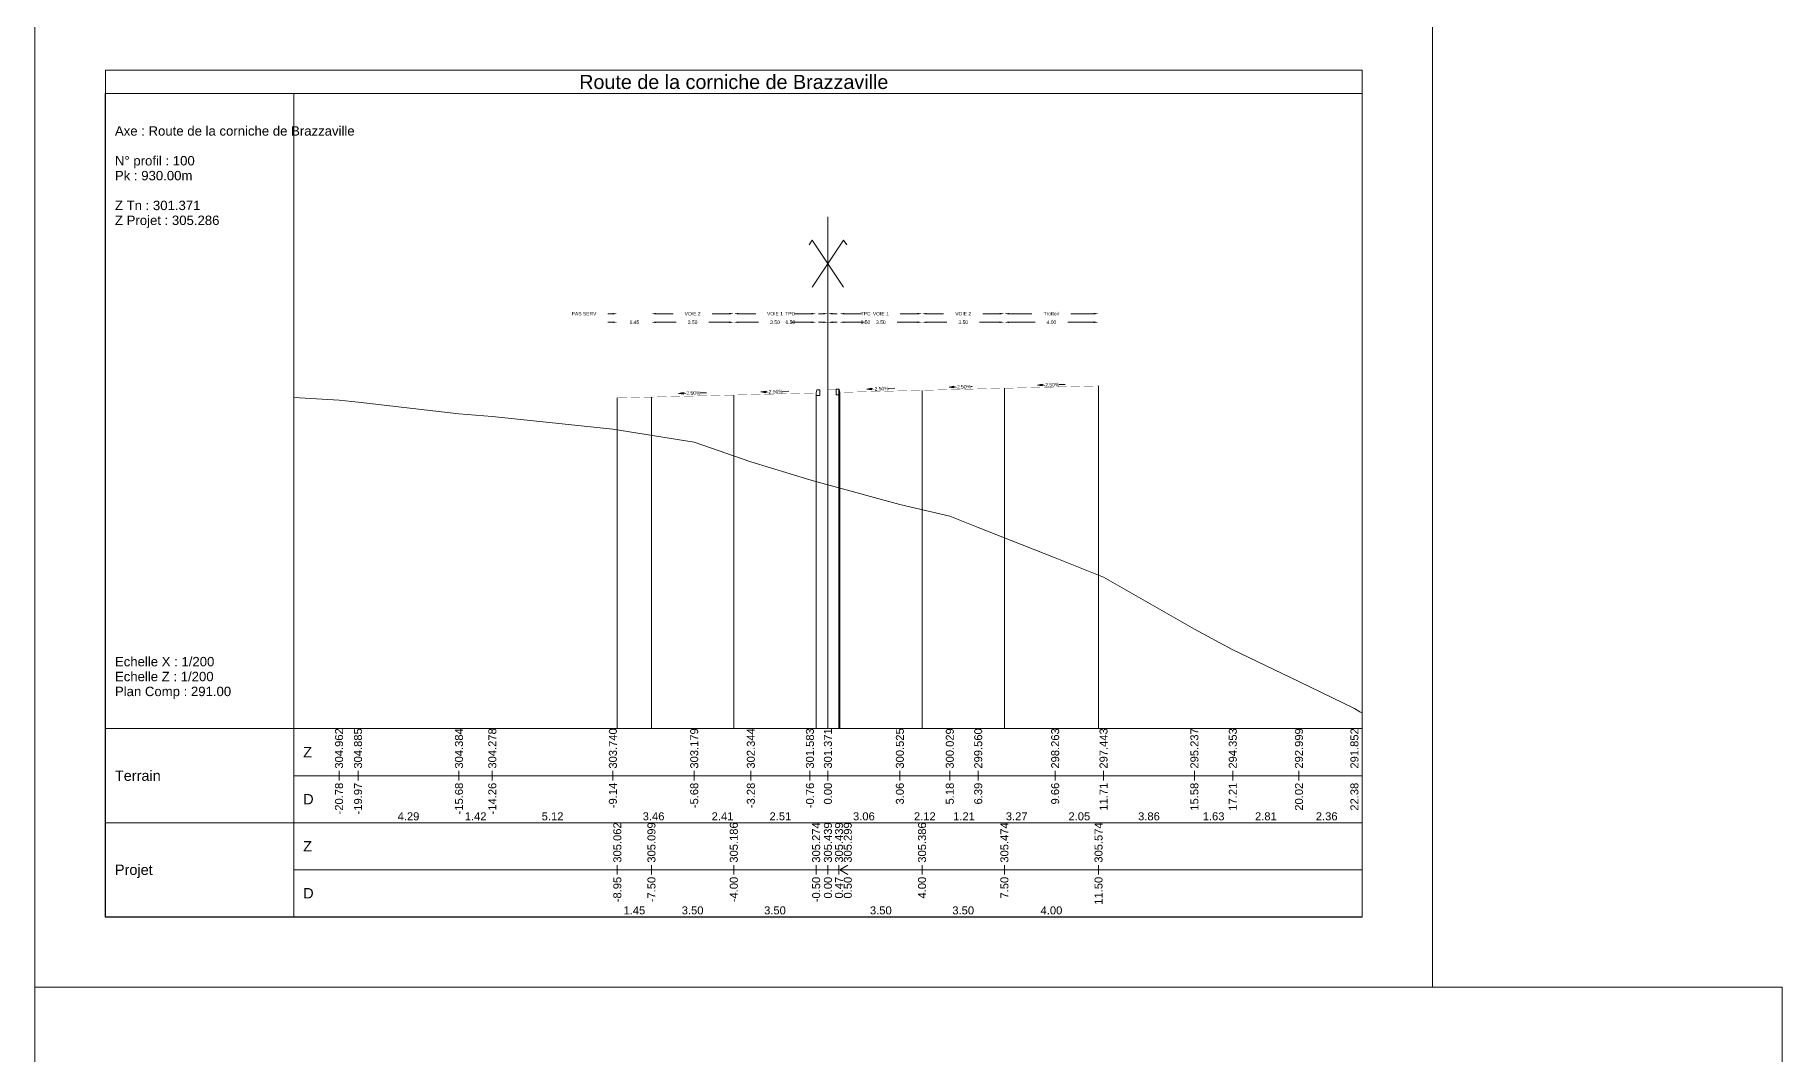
# Model space of a CAD drawing. Extents: x 0 to 74, y -372 to 1003.
# Drawn here: x 0 to 74.2, y -154.7 to -111.3 of the extents above; entities that cross this region are included whole.
import ezdxf
from ezdxf.enums import TextEntityAlignment as Align

# ---------------------------------------------------------------- set-up
doc = ezdxf.new("R2010")
doc.units = 0
doc.header["$LTSCALE"] = 2
doc.header["$PDSIZE"] = -0.004
doc.layers.get('0').update_dxf_attribs({"lineweight": 0})
for name, color, linetype, lineweight in [('Route - Profils type - PT VIA DRO', 5, 'Continuous', 0), ('Route - Profils type - PT VIA GAU', 5, 'Continuous', 0), ('Route - Route de la corniche de Brazzaville - PT - Cadre_P100', 7, 'Continuous', 0), ('Route - Route de la corniche de Brazzaville - PT - Terrain_P100', 5, 'Continuous', 0)]:
    doc.layers.add(name, color=color, linetype=linetype, lineweight=lineweight)
doc.styles.add('CadreTitre', font='arial.ttf', dxfattribs={"height": 0.003})
doc.styles.add('Cotation', font='arial.ttf')
doc.styles.add('CoteHor', font='arial.ttf', dxfattribs={"height": 0.0022})
doc.styles.add('CoteHorA', font='arial.ttf', dxfattribs={"height": 0.0022})
doc.styles.add('CoteTitre', font='arial.ttf', dxfattribs={"height": 0.0017})
doc.styles.add('CoteTitreA', font='arial.ttf', dxfattribs={"height": 0.0017})
doc.styles.add('CoteVert', font='arial.ttf', dxfattribs={"height": 0.0017})
doc.styles.add('CoteVertA', font='arial.ttf', dxfattribs={"height": 0.0017})
doc.styles.add('ProfilCartouche', font='arial.ttf', dxfattribs={"height": 0.002})
doc.dimstyles.new('BRAZZAVILLE', dxfattribs={"dimtxt": 0.15, "dimasz": 0.2, "dimexe": 0.5, "dimexo": 0.5, "dimgap": 0.5, "dimtad": 0, "dimzin": 0, "dimdsep": 46, "dimtxsty": 'Cotation', "dimsah": 1, "dimcen": 0.1, "dimse1": 1, "dimse2": 1, "dimclrd": 1, "dimclre": 256, "dimclrt": 1, "dimaunit": 2, "dimazin": 0, "dimtfac": 1, "dimtdec": 4, "dimtofl": 0, "dimtmove": 0, "dimatfit": 1, "dimfxl": 1, "dimtolj": 1, "dimtzin": 0, "dimlwd": 0, "dimlwe": 0, "dimarcsym": 0})

# ---------------------------------------------------------------- blocks, each defined once
blk = doc.blocks.new('*D567')
at = {"layer": 'Defpoints', "color": 0, "transparency": 16777216}
for p in [(34.2, -123.544), (34.2, -123.548), (33.7, -126.544)]:
    blk.add_point(p, dxfattribs=at)
at = {"layer": 'Route - Profils type - PT VIA DRO', "color": 1, "lineweight": 0, "transparency": 16777216}
for p, q in [((33.5, -123.548), (33.3, -123.548)), ((34.4, -123.548), (34.6, -123.548))]:
    blk.add_line(p, q, dxfattribs=at)
at = {"layer": 'Route - Profils type - PT VIA DRO', "color": 1, "transparency": 16777216}
for points in [[(33.5, -123.515), (33.5, -123.581), (33.7, -123.548)], [(34.4, -123.515), (34.4, -123.581), (34.2, -123.548)]]:
    blk.add_solid(points, dxfattribs=at)
at = {"layer": 'Route - Profils type - PT VIA DRO', "color": 1, "transparency": 16777216, "insert": (35.295, -123.548), "char_height": 0.15, "attachment_point": 5, "style": 'Cotation'}
blk.add_mtext('\\A1;0.50', dxfattribs=at)
blk = doc.blocks.new('*D568')
at = {"layer": 'Defpoints', "color": 0, "transparency": 16777216}
for p in [(34.2, -123.544), (37.7, -123.544), (37.7, -123.548)]:
    blk.add_point(p, dxfattribs=at)
at = {"layer": 'Route - Profils type - PT VIA DRO', "color": 1, "lineweight": 0, "transparency": 16777216}
for p, q in [((34.4, -123.548), (35.255, -123.548)), ((37.5, -123.548), (36.645, -123.548))]:
    blk.add_line(p, q, dxfattribs=at)
at = {"layer": 'Route - Profils type - PT VIA DRO', "color": 1, "transparency": 16777216}
for points in [[(34.4, -123.515), (34.4, -123.581), (34.2, -123.548)], [(37.5, -123.515), (37.5, -123.581), (37.7, -123.548)]]:
    blk.add_solid(points, dxfattribs=at)
at = {"layer": 'Route - Profils type - PT VIA DRO', "color": 1, "transparency": 16777216, "insert": (35.95, -123.548), "char_height": 0.15, "attachment_point": 5, "style": 'Cotation'}
blk.add_mtext('\\A1;3.50', dxfattribs=at)
blk = doc.blocks.new('*D569')
at = {"layer": 'Defpoints', "color": 0, "transparency": 16777216}
for p in [(37.7, -123.544), (41.2, -123.544), (41.2, -123.548)]:
    blk.add_point(p, dxfattribs=at)
at = {"layer": 'Route - Profils type - PT VIA DRO', "color": 1, "lineweight": 0, "transparency": 16777216}
for p, q in [((37.9, -123.548), (38.755, -123.548)), ((41, -123.548), (40.145, -123.548))]:
    blk.add_line(p, q, dxfattribs=at)
at = {"layer": 'Route - Profils type - PT VIA DRO', "color": 1, "transparency": 16777216}
for points in [[(37.9, -123.515), (37.9, -123.581), (37.7, -123.548)], [(41, -123.515), (41, -123.581), (41.2, -123.548)]]:
    blk.add_solid(points, dxfattribs=at)
at = {"layer": 'Route - Profils type - PT VIA DRO', "color": 1, "transparency": 16777216, "insert": (39.45, -123.548), "char_height": 0.15, "attachment_point": 5, "style": 'Cotation'}
blk.add_mtext('\\A1;3.50', dxfattribs=at)
blk = doc.blocks.new('*D570')
at = {"layer": 'Defpoints', "color": 0, "transparency": 16777216}
for p in [(34.2, -123.185), (34.2, -123.744), (33.7, -126.544)]:
    blk.add_point(p, dxfattribs=at)
at = {"layer": 'Route - Profils type - PT VIA DRO', "color": 1, "lineweight": 0, "transparency": 16777216}
for p, q in [((33.5, -123.185), (33.3, -123.185)), ((34.4, -123.185), (34.6, -123.185))]:
    blk.add_line(p, q, dxfattribs=at)
at = {"layer": 'Route - Profils type - PT VIA DRO', "color": 1, "transparency": 16777216}
for points in [[(33.5, -123.151), (33.5, -123.218), (33.7, -123.185)], [(34.4, -123.151), (34.4, -123.218), (34.2, -123.185)]]:
    blk.add_solid(points, dxfattribs=at)
at = {"layer": 'Route - Profils type - PT VIA DRO', "color": 1, "transparency": 16777216, "insert": (35.303, -123.185), "char_height": 0.15, "attachment_point": 5, "style": 'Cotation'}
blk.add_mtext('\\A1;TPC', dxfattribs=at)
blk = doc.blocks.new('*D571')
at = {"layer": 'Defpoints', "color": 0, "transparency": 16777216}
for p in [(37.7, -123.185), (34.2, -123.744), (37.7, -123.544)]:
    blk.add_point(p, dxfattribs=at)
at = {"layer": 'Route - Profils type - PT VIA DRO', "color": 1, "lineweight": 0, "transparency": 16777216}
for p, q in [((34.4, -123.185), (35.132, -123.185)), ((37.5, -123.185), (36.768, -123.185))]:
    blk.add_line(p, q, dxfattribs=at)
at = {"layer": 'Route - Profils type - PT VIA DRO', "color": 1, "transparency": 16777216}
for points in [[(34.4, -123.151), (34.4, -123.218), (34.2, -123.185)], [(37.5, -123.151), (37.5, -123.218), (37.7, -123.185)]]:
    blk.add_solid(points, dxfattribs=at)
at = {"layer": 'Route - Profils type - PT VIA DRO', "color": 1, "transparency": 16777216, "insert": (35.95, -123.185), "char_height": 0.15, "attachment_point": 5, "style": 'Cotation'}
blk.add_mtext('\\A1;VOIE 1', dxfattribs=at)
blk = doc.blocks.new('*D572')
at = {"layer": 'Defpoints', "color": 0, "transparency": 16777216}
for p in [(41.2, -123.185), (37.7, -123.544), (41.2, -123.544)]:
    blk.add_point(p, dxfattribs=at)
at = {"layer": 'Route - Profils type - PT VIA DRO', "color": 1, "lineweight": 0, "transparency": 16777216}
for p, q in [((37.9, -123.185), (38.618, -123.185)), ((41, -123.185), (40.282, -123.185))]:
    blk.add_line(p, q, dxfattribs=at)
at = {"layer": 'Route - Profils type - PT VIA DRO', "color": 1, "transparency": 16777216}
for points in [[(37.9, -123.151), (37.9, -123.218), (37.7, -123.185)], [(41, -123.151), (41, -123.218), (41.2, -123.185)]]:
    blk.add_solid(points, dxfattribs=at)
at = {"layer": 'Route - Profils type - PT VIA DRO', "color": 1, "transparency": 16777216, "insert": (39.45, -123.185), "char_height": 0.15, "attachment_point": 5, "style": 'Cotation'}
blk.add_mtext('\\A1;VOIE 2', dxfattribs=at)
blk = doc.blocks.new('*D573')
at = {"layer": 'Defpoints', "color": 0, "transparency": 16777216}
for p in [(41.2, -123.544), (45.2, -123.544), (45.2, -123.548)]:
    blk.add_point(p, dxfattribs=at)
at = {"layer": 'Route - Profils type - PT VIA DRO', "color": 1, "lineweight": 0, "transparency": 16777216}
for p, q in [((41.4, -123.548), (42.502, -123.548)), ((45, -123.548), (43.898, -123.548))]:
    blk.add_line(p, q, dxfattribs=at)
at = {"layer": 'Route - Profils type - PT VIA DRO', "color": 1, "transparency": 16777216}
for points in [[(41.4, -123.515), (41.4, -123.581), (41.2, -123.548)], [(45, -123.515), (45, -123.581), (45.2, -123.548)]]:
    blk.add_solid(points, dxfattribs=at)
at = {"layer": 'Route - Profils type - PT VIA DRO', "color": 1, "transparency": 16777216, "insert": (43.2, -123.548), "char_height": 0.15, "attachment_point": 5, "style": 'Cotation'}
blk.add_mtext('\\A1;4.00', dxfattribs=at)
blk = doc.blocks.new('*D574')
at = {"layer": 'Defpoints', "color": 0, "transparency": 16777216}
for p in [(45.2, -123.185), (41.2, -123.544), (45.2, -123.544)]:
    blk.add_point(p, dxfattribs=at)
at = {"layer": 'Route - Profils type - PT VIA DRO', "color": 1, "lineweight": 0, "transparency": 16777216}
for p, q in [((41.4, -123.185), (42.369, -123.185)), ((45, -123.185), (44.031, -123.185))]:
    blk.add_line(p, q, dxfattribs=at)
at = {"layer": 'Route - Profils type - PT VIA DRO', "color": 1, "transparency": 16777216}
for points in [[(41.4, -123.151), (41.4, -123.218), (41.2, -123.185)], [(45, -123.151), (45, -123.218), (45.2, -123.185)]]:
    blk.add_solid(points, dxfattribs=at)
at = {"layer": 'Route - Profils type - PT VIA DRO', "color": 1, "transparency": 16777216, "insert": (43.2, -123.185), "char_height": 0.15, "attachment_point": 5, "style": 'Cotation'}
blk.add_mtext('\\A1;Trottoir', dxfattribs=at)
blk = doc.blocks.new('MENSURA_COTEPENTE_165')
at = {"layer": 'Route - Profils type - PT VIA DRO', "linetype": 'Continuous', "lineweight": 0}
blk.add_hatch(color=1, dxfattribs=at).paths.add_polyline_path([(0.17778, -5.12259), (0.17678, -5.12279), (0.17778, -5.12294)])
at = {"layer": 'Route - Profils type - PT VIA DRO', "color": 1, "linetype": 'Continuous', "lineweight": 0}
for p, q in [((0.17778, -5.12276), (0.17808, -5.12275)), ((0.18139, -5.12267), (0.18269, -5.12264))]:
    blk.add_line(p, q, dxfattribs=at)
at = {"layer": 'Route - Profils type - PT VIA DRO', "color": 1, "linetype": 'Continuous', "lineweight": 0, "flags": 128}
blk.add_lwpolyline([(0.17778, -5.12259), (0.17678, -5.12279), (0.17778, -5.12294), (0.17778, -5.12259)], close=True, dxfattribs=at)
at = {"layer": 'Route - Profils type - PT VIA DRO', "color": 1, "style": 'Cotation'}
blk.add_text('-2.50%', height=0.00075, rotation=1.4321, dxfattribs=at).set_placement((0.17974, -5.12271), align=Align.MIDDLE_CENTER)
blk = doc.blocks.new('MENSURA_COTEPENTE_166')
at = {"layer": 'Route - Profils type - PT VIA DRO', "linetype": 'Continuous', "lineweight": 0}
blk.add_hatch(color=1, dxfattribs=at).paths.add_polyline_path([(0.19528, -5.12218), (0.19428, -5.12238), (0.19529, -5.12253)])
at = {"layer": 'Route - Profils type - PT VIA DRO', "color": 1, "linetype": 'Continuous', "lineweight": 0}
for p, q in [((0.19528, -5.12236), (0.19558, -5.12235)), ((0.19889, -5.12227), (0.19914, -5.12226))]:
    blk.add_line(p, q, dxfattribs=at)
at = {"layer": 'Route - Profils type - PT VIA DRO', "color": 1, "linetype": 'Continuous', "lineweight": 0, "flags": 128}
blk.add_lwpolyline([(0.19528, -5.12218), (0.19428, -5.12238), (0.19529, -5.12253), (0.19528, -5.12218)], close=True, dxfattribs=at)
at = {"layer": 'Route - Profils type - PT VIA DRO', "color": 1, "style": 'Cotation'}
blk.add_text('-2.50%', height=0.00075, rotation=1.4321, dxfattribs=at).set_placement((0.19724, -5.12231), align=Align.MIDDLE_CENTER)
blk = doc.blocks.new('MENSURA_COTEPENTE_167')
at = {"layer": 'Route - Profils type - PT VIA DRO', "linetype": 'Continuous', "lineweight": 0}
blk.add_hatch(color=1, dxfattribs=at).paths.add_polyline_path([(0.21403, -5.12176), (0.21303, -5.12196), (0.21404, -5.12211)])
at = {"layer": 'Route - Profils type - PT VIA DRO', "color": 1, "linetype": 'Continuous', "lineweight": 0}
for p, q in [((0.21403, -5.12193), (0.21433, -5.12193)), ((0.21764, -5.12184), (0.21894, -5.12181))]:
    blk.add_line(p, q, dxfattribs=at)
at = {"layer": 'Route - Profils type - PT VIA DRO', "color": 1, "linetype": 'Continuous', "lineweight": 0, "flags": 128}
blk.add_lwpolyline([(0.21403, -5.12176), (0.21303, -5.12196), (0.21404, -5.12211), (0.21403, -5.12176)], close=True, dxfattribs=at)
at = {"layer": 'Route - Profils type - PT VIA DRO', "color": 1, "style": 'Cotation'}
blk.add_text('-2.50%', height=0.00075, rotation=1.4321, dxfattribs=at).set_placement((0.21599, -5.12188), align=Align.MIDDLE_CENTER)
blk = doc.blocks.new('T2__mirroredMSX', base_point=(-6.713, 11.473))
at = {"linetype": 'Continuous', "flags": 128}
blk.add_lwpolyline([(-6.837, 11.703), (-6.863, 11.583), (-6.863, 11.473), (-6.713, 11.473), (-6.713, 11.723), (-6.818, 11.719, 0.339869)], format="xyb", close=True, dxfattribs=at)
blk = doc.blocks.new('*D578')
at = {"layer": 'Defpoints', "color": 0, "transparency": 16777216}
for p in [(33.2, -123.544), (33.2, -123.548), (33.7, -126.544)]:
    blk.add_point(p, dxfattribs=at)
at = {"layer": 'Route - Profils type - PT VIA GAU', "color": 1, "lineweight": 0, "transparency": 16777216}
for p, q in [((33, -123.548), (32.8, -123.548)), ((33.9, -123.548), (34.1, -123.548))]:
    blk.add_line(p, q, dxfattribs=at)
at = {"layer": 'Route - Profils type - PT VIA GAU', "color": 1, "transparency": 16777216}
for points in [[(33, -123.515), (33, -123.581), (33.2, -123.548)], [(33.9, -123.515), (33.9, -123.581), (33.7, -123.548)]]:
    blk.add_solid(points, dxfattribs=at)
at = {"layer": 'Route - Profils type - PT VIA GAU', "color": 1, "transparency": 16777216, "insert": (32.105, -123.548), "char_height": 0.15, "attachment_point": 5, "style": 'Cotation'}
blk.add_mtext('\\A1;0.50', dxfattribs=at)
blk = doc.blocks.new('*D579')
at = {"layer": 'Defpoints', "color": 0, "transparency": 16777216}
for p in [(29.7, -123.544), (29.7, -123.548), (33.2, -123.544)]:
    blk.add_point(p, dxfattribs=at)
at = {"layer": 'Route - Profils type - PT VIA GAU', "color": 1, "lineweight": 0, "transparency": 16777216}
for p, q in [((29.9, -123.548), (30.755, -123.548)), ((33, -123.548), (32.145, -123.548))]:
    blk.add_line(p, q, dxfattribs=at)
at = {"layer": 'Route - Profils type - PT VIA GAU', "color": 1, "transparency": 16777216}
for points in [[(29.9, -123.515), (29.9, -123.581), (29.7, -123.548)], [(33, -123.515), (33, -123.581), (33.2, -123.548)]]:
    blk.add_solid(points, dxfattribs=at)
at = {"layer": 'Route - Profils type - PT VIA GAU', "color": 1, "transparency": 16777216, "insert": (31.45, -123.548), "char_height": 0.15, "attachment_point": 5, "style": 'Cotation'}
blk.add_mtext('\\A1;3.50', dxfattribs=at)
blk = doc.blocks.new('*D580')
at = {"layer": 'Defpoints', "color": 0, "transparency": 16777216}
for p in [(26.2, -123.544), (26.2, -123.548), (29.7, -123.544)]:
    blk.add_point(p, dxfattribs=at)
at = {"layer": 'Route - Profils type - PT VIA GAU', "color": 1, "lineweight": 0, "transparency": 16777216}
for p, q in [((26.4, -123.548), (27.255, -123.548)), ((29.5, -123.548), (28.645, -123.548))]:
    blk.add_line(p, q, dxfattribs=at)
at = {"layer": 'Route - Profils type - PT VIA GAU', "color": 1, "transparency": 16777216}
for points in [[(26.4, -123.515), (26.4, -123.581), (26.2, -123.548)], [(29.5, -123.515), (29.5, -123.581), (29.7, -123.548)]]:
    blk.add_solid(points, dxfattribs=at)
at = {"layer": 'Route - Profils type - PT VIA GAU', "color": 1, "transparency": 16777216, "insert": (27.95, -123.548), "char_height": 0.15, "attachment_point": 5, "style": 'Cotation'}
blk.add_mtext('\\A1;3.50', dxfattribs=at)
blk = doc.blocks.new('*D581')
at = {"layer": 'Defpoints', "color": 0, "transparency": 16777216}
for p in [(33.2, -123.185), (33.2, -123.744), (33.7, -126.544)]:
    blk.add_point(p, dxfattribs=at)
at = {"layer": 'Route - Profils type - PT VIA GAU', "color": 1, "lineweight": 0, "transparency": 16777216}
for p, q in [((33, -123.185), (32.8, -123.185)), ((33.9, -123.185), (34.1, -123.185))]:
    blk.add_line(p, q, dxfattribs=at)
at = {"layer": 'Route - Profils type - PT VIA GAU', "color": 1, "transparency": 16777216}
for points in [[(33, -123.151), (33, -123.218), (33.2, -123.185)], [(33.9, -123.151), (33.9, -123.218), (33.7, -123.185)]]:
    blk.add_solid(points, dxfattribs=at)
at = {"layer": 'Route - Profils type - PT VIA GAU', "color": 1, "transparency": 16777216, "insert": (32.097, -123.185), "char_height": 0.15, "attachment_point": 5, "style": 'Cotation'}
blk.add_mtext('\\A1;TPC', dxfattribs=at)
blk = doc.blocks.new('*D582')
at = {"layer": 'Defpoints', "color": 0, "transparency": 16777216}
for p in [(29.7, -123.185), (29.7, -123.544), (33.2, -123.744)]:
    blk.add_point(p, dxfattribs=at)
at = {"layer": 'Route - Profils type - PT VIA GAU', "color": 1, "lineweight": 0, "transparency": 16777216}
for p, q in [((29.9, -123.185), (30.632, -123.185)), ((33, -123.185), (32.268, -123.185))]:
    blk.add_line(p, q, dxfattribs=at)
at = {"layer": 'Route - Profils type - PT VIA GAU', "color": 1, "transparency": 16777216}
for points in [[(29.9, -123.151), (29.9, -123.218), (29.7, -123.185)], [(33, -123.151), (33, -123.218), (33.2, -123.185)]]:
    blk.add_solid(points, dxfattribs=at)
at = {"layer": 'Route - Profils type - PT VIA GAU', "color": 1, "transparency": 16777216, "insert": (31.45, -123.185), "char_height": 0.15, "attachment_point": 5, "style": 'Cotation'}
blk.add_mtext('\\A1;VOIE 1', dxfattribs=at)
blk = doc.blocks.new('*D583')
at = {"layer": 'Defpoints', "color": 0, "transparency": 16777216}
for p in [(26.2, -123.185), (26.2, -123.544), (29.7, -123.544)]:
    blk.add_point(p, dxfattribs=at)
at = {"layer": 'Route - Profils type - PT VIA GAU', "color": 1, "lineweight": 0, "transparency": 16777216}
for p, q in [((26.4, -123.185), (27.118, -123.185)), ((29.5, -123.185), (28.782, -123.185))]:
    blk.add_line(p, q, dxfattribs=at)
at = {"layer": 'Route - Profils type - PT VIA GAU', "color": 1, "transparency": 16777216}
for points in [[(26.4, -123.151), (26.4, -123.218), (26.2, -123.185)], [(29.5, -123.151), (29.5, -123.218), (29.7, -123.185)]]:
    blk.add_solid(points, dxfattribs=at)
at = {"layer": 'Route - Profils type - PT VIA GAU', "color": 1, "transparency": 16777216, "insert": (27.95, -123.185), "char_height": 0.15, "attachment_point": 5, "style": 'Cotation'}
blk.add_mtext('\\A1;VOIE 2', dxfattribs=at)
blk = doc.blocks.new('*D584')
at = {"layer": 'Defpoints', "color": 0, "transparency": 16777216}
for p in [(24.75, -123.185), (24.75, -123.544), (26.2, -123.544)]:
    blk.add_point(p, dxfattribs=at)
at = {"layer": 'Route - Profils type - PT VIA GAU', "color": 1, "lineweight": 0, "transparency": 16777216}
for p, q in [((24.55, -123.185), (24.35, -123.185)), ((26.4, -123.185), (26.6, -123.185))]:
    blk.add_line(p, q, dxfattribs=at)
at = {"layer": 'Route - Profils type - PT VIA GAU', "color": 1, "transparency": 16777216}
for points in [[(24.55, -123.151), (24.55, -123.218), (24.75, -123.185)], [(26.4, -123.151), (26.4, -123.218), (26.2, -123.185)]]:
    blk.add_solid(points, dxfattribs=at)
at = {"layer": 'Route - Profils type - PT VIA GAU', "color": 1, "transparency": 16777216, "insert": (23.335, -123.185), "char_height": 0.15, "attachment_point": 5, "style": 'Cotation'}
blk.add_mtext('\\A1;PAS SERV', dxfattribs=at)
blk = doc.blocks.new('*D585')
at = {"layer": 'Defpoints', "color": 0, "transparency": 16777216}
for p in [(24.75, -123.544), (24.75, -123.548), (26.2, -123.544)]:
    blk.add_point(p, dxfattribs=at)
at = {"layer": 'Route - Profils type - PT VIA GAU', "color": 1, "lineweight": 0, "transparency": 16777216}
for p, q in [((24.55, -123.548), (24.35, -123.548)), ((26.4, -123.548), (26.6, -123.548))]:
    blk.add_line(p, q, dxfattribs=at)
at = {"layer": 'Route - Profils type - PT VIA GAU', "color": 1, "transparency": 16777216}
for points in [[(24.55, -123.515), (24.55, -123.581), (24.75, -123.548)], [(26.4, -123.515), (26.4, -123.581), (26.2, -123.548)]]:
    blk.add_solid(points, dxfattribs=at)
at = {"layer": 'Route - Profils type - PT VIA GAU', "color": 1, "transparency": 16777216, "insert": (25.475, -123.548), "char_height": 0.15, "attachment_point": 5, "style": 'Cotation'}
blk.add_mtext('\\A1;1.45', dxfattribs=at)
blk = doc.blocks.new('MENSURA_COTEPENTE_168')
at = {"layer": 'Route - Profils type - PT VIA GAU', "linetype": 'Continuous', "lineweight": 0}
blk.add_hatch(color=1, dxfattribs=at).paths.add_polyline_path([(0.15529, -5.12357), (0.15428, -5.12341), (0.15528, -5.12321)])
at = {"layer": 'Route - Profils type - PT VIA GAU', "color": 1, "linetype": 'Continuous', "lineweight": 0}
for p, q in [((0.15528, -5.12339), (0.15558, -5.12338)), ((0.15889, -5.1233), (0.16019, -5.12327))]:
    blk.add_line(p, q, dxfattribs=at)
at = {"layer": 'Route - Profils type - PT VIA GAU', "color": 1, "linetype": 'Continuous', "lineweight": 0, "flags": 128}
blk.add_lwpolyline([(0.15529, -5.12357), (0.15428, -5.12341), (0.15528, -5.12321), (0.15529, -5.12357)], close=True, dxfattribs=at)
at = {"layer": 'Route - Profils type - PT VIA GAU', "color": 1, "style": 'Cotation'}
blk.add_text('-2.50%', height=0.00075, rotation=-358.5679, dxfattribs=at).set_placement((0.15724, -5.12334), align=Align.MIDDLE_CENTER)
blk = doc.blocks.new('MENSURA_COTEPENTE_169')
at = {"layer": 'Route - Profils type - PT VIA GAU', "linetype": 'Continuous', "lineweight": 0}
blk.add_hatch(color=1, dxfattribs=at).paths.add_polyline_path([(0.13778, -5.12388), (0.13678, -5.12372), (0.13777, -5.12352)])
at = {"layer": 'Route - Profils type - PT VIA GAU', "color": 1, "linetype": 'Continuous', "lineweight": 0}
for p, q in [((0.13778, -5.1237), (0.13808, -5.12369)), ((0.14139, -5.12361), (0.14269, -5.12358))]:
    blk.add_line(p, q, dxfattribs=at)
at = {"layer": 'Route - Profils type - PT VIA GAU', "color": 1, "linetype": 'Continuous', "lineweight": 0, "flags": 128}
blk.add_lwpolyline([(0.13778, -5.12388), (0.13678, -5.12372), (0.13777, -5.12352), (0.13778, -5.12388)], close=True, dxfattribs=at)
at = {"layer": 'Route - Profils type - PT VIA GAU', "color": 1, "style": 'Cotation'}
blk.add_text('-2.50%', height=0.00075, rotation=-358.5679, dxfattribs=at).set_placement((0.13973, -5.12365), align=Align.MIDDLE_CENTER)
blk = doc.blocks.new('T2', base_point=(-6.713, 11.473))
at = {"linetype": 'Continuous', "flags": 128}
blk.add_lwpolyline([(-6.837, 11.703), (-6.863, 11.583), (-6.863, 11.473), (-6.713, 11.473), (-6.713, 11.723), (-6.818, 11.719, 0.339869)], format="xyb", close=True, dxfattribs=at)

msp = doc.modelspace()

# ---------------------------------------------------------------- linework, layer by layer
at = {"flags": 128}
for points in [[(0, -151.83), (0, -109.83), (59.4, -109.83), (59.4, -151.83)], [(3, -148.83), (3, -112.83), (56.4, -112.83), (56.4, -148.83)], [(0, -204.33), (0, -151.83), (74.25, -151.83), (74.25, -204.33)]]:
    msp.add_lwpolyline(points, close=True, dxfattribs=at)
at = {"layer": 'Route - Profils type - PT VIA DRO', "color": 1, "linetype": 'Continuous', "flags": 128}
msp.add_lwpolyline([(33.7, -126.391, 0.01, 0.01, 0), (34.05, -126.391, 0.01, 0.01, 0), (34.17, -126.391, 0.01, 0.01, 0), (34.2, -126.531, 0.01, 0.01, 0), (37.7, -126.444, 0.01, 0.01, 0), (41.2, -126.356, 0.01, 0.01, 0), (45.2, -126.256, 0.01, 0.01, 0)], format="xyseb", dxfattribs=at)
at = {"layer": 'Route - Profils type - PT VIA GAU', "color": 1, "linetype": 'Continuous', "flags": 128}
msp.add_lwpolyline([(33.7, -126.416, 0.01, 0.01, 0), (33.23, -126.416, 0.01, 0.01, 0), (33.2, -126.556, 0.01, 0.01, 0), (29.7, -126.644, 0.01, 0.01, 0), (26.2, -126.731, 0.01, 0.01, 0), (24.75, -126.768, 0.01, 0.01, 0)], format="xyseb", dxfattribs=at)
at = {"layer": 'Route - Route de la corniche de Brazzaville - PT - Cadre_P100', "color": 7, "linetype": 'Continuous'}
for p, q in [((11, -113.83), (11, -148.83)), ((33.7, -123.061), (33.7, -119.061)), ((32.9, -120.261), (33.033, -120.061)), ((34.367, -122.061), (33.033, -120.061)), ((33.033, -122.061), (34.367, -120.061)), ((34.5, -120.261), (34.367, -120.061)), ((33.7, -140.83), (33.7, -123.061)), ((24.75, -140.83), (24.75, -126.768)), ((24.75, -140.83), (24.75, -126.768)), ((26.2, -140.83), (26.2, -126.731)), ((26.2, -140.83), (26.2, -126.731)), ((29.7, -140.83), (29.7, -126.644)), ((29.7, -140.83), (29.7, -126.644)), ((33.2, -140.83), (33.2, -126.556)), ((33.2, -140.83), (33.2, -126.556)), ((33.7, -140.83), (33.7, -126.391)), ((33.7, -140.83), (33.7, -126.391)), ((34.17, -140.83), (34.17, -126.391)), ((34.17, -140.83), (34.17, -126.391)), ((34.2, -140.83), (34.2, -126.531)), ((34.2, -140.83), (34.2, -126.531)), ((37.7, -140.83), (37.7, -126.444)), ((37.7, -140.83), (37.7, -126.444)), ((41.2, -140.83), (41.2, -126.356)), ((41.2, -140.83), (41.2, -126.356)), ((45.2, -140.83), (45.2, -126.256)), ((45.2, -140.83), (45.2, -126.256)), ((56.4, -140.83), (3, -140.83)), ((56.4, -142.83), (11, -142.83)), ((56.4, -144.83), (3, -144.83)), ((56.4, -144.83), (3, -144.83)), ((56.4, -144.83), (3, -144.83)), ((56.4, -144.83), (3, -144.83)), ((56.4, -144.83), (3, -144.83)), ((56.4, -144.83), (3, -144.83)), ((56.4, -144.83), (3, -144.83)), ((56.4, -146.83), (11, -146.83)), ((24.75, -146.63), (24.75, -146.83)), ((24.75, -147.03), (24.75, -146.83)), ((26.2, -146.63), (26.2, -146.83)), ((26.2, -147.03), (26.2, -146.83)), ((29.7, -146.63), (29.7, -146.83)), ((29.7, -147.03), (29.7, -146.83)), ((33.2, -146.63), (33.2, -146.83)), ((33.2, -147.03), (33.2, -146.83)), ((33.7, -146.63), (33.7, -146.83)), ((33.7, -147.03), (33.7, -146.83)), ((34.17, -146.63), (34.17, -146.83)), ((34.17, -147.03), (34.17, -146.83)), ((34.544, -146.63), (34.2, -146.83)), ((34.544, -147.03), (34.2, -146.83)), ((37.7, -146.63), (37.7, -146.83)), ((37.7, -147.03), (37.7, -146.83)), ((41.2, -146.63), (41.2, -146.83)), ((41.2, -147.03), (41.2, -146.83)), ((45.2, -146.63), (45.2, -146.83)), ((45.2, -147.03), (45.2, -146.83)), ((56.4, -148.83), (3, -148.83)), ((56.4, -148.83), (3, -148.83)), ((56.4, -148.83), (3, -148.83)), ((56.4, -148.83), (3, -148.83)), ((56.4, -148.83), (3, -148.83)), ((56.4, -148.83), (3, -148.83))]:
    msp.add_line(p, q, dxfattribs=at)
at = {"layer": 'Route - Route de la corniche de Brazzaville - PT - Cadre_P100', "color": 114, "linetype": 'Continuous'}
for p, q in [((12.924, -142.63), (12.924, -142.83)), ((12.924, -143.03), (12.924, -142.83)), ((13.73, -142.63), (13.73, -142.83)), ((13.73, -143.03), (13.73, -142.83)), ((18.021, -142.63), (18.021, -142.83)), ((18.021, -143.03), (18.021, -142.83)), ((19.437, -142.63), (19.437, -142.83)), ((19.437, -143.03), (19.437, -142.83)), ((24.561, -142.63), (24.561, -142.83)), ((24.561, -143.03), (24.561, -142.83)), ((28.018, -142.63), (28.018, -142.83)), ((28.018, -143.03), (28.018, -142.83)), ((30.424, -142.63), (30.424, -142.83)), ((30.424, -143.03), (30.424, -142.83)), ((32.936, -142.63), (32.936, -142.83)), ((32.936, -143.03), (32.936, -142.83)), ((33.7, -142.63), (33.7, -142.83)), ((33.7, -143.03), (33.7, -142.83)), ((36.758, -142.63), (36.758, -142.83)), ((36.758, -143.03), (36.758, -142.83)), ((38.88, -142.63), (38.88, -142.83)), ((38.88, -143.03), (38.88, -142.83)), ((40.088, -142.63), (40.088, -142.83)), ((40.088, -143.03), (40.088, -142.83)), ((43.358, -142.63), (43.358, -142.83)), ((43.358, -143.03), (43.358, -142.83)), ((45.413, -142.63), (45.413, -142.83)), ((45.413, -143.03), (45.413, -142.83)), ((49.275, -142.63), (49.275, -142.83)), ((49.275, -143.03), (49.275, -142.83)), ((50.906, -142.63), (50.906, -142.83)), ((50.906, -143.03), (50.906, -142.83)), ((53.72, -142.63), (53.72, -142.83)), ((53.72, -143.03), (53.72, -142.83))]:
    msp.add_line(p, q, dxfattribs=at)
at = {"layer": 'Route - Route de la corniche de Brazzaville - PT - Cadre_P100', "flags": 128}
msp.add_lwpolyline([(2.99, -148.84), (2.99, -113.82), (56.41, -113.82), (56.41, -148.84)], close=True, dxfattribs=at)
at = {"layer": 'Route - Route de la corniche de Brazzaville - PT - Terrain_P100', "color": 114, "linetype": 'Continuous', "flags": 128}
msp.add_lwpolyline([(11, -126.748), (12.924, -126.868), (13.73, -126.945), (18.021, -127.446), (19.437, -127.552), (24.561, -128.09), (28.018, -128.651), (30.424, -129.486), (32.936, -130.247), (33.7, -130.459), (36.758, -131.305), (38.88, -131.801), (40.088, -132.27), (43.358, -133.567), (45.413, -134.387), (49.275, -136.593), (50.906, -137.477), (53.72, -138.831), (56.076, -139.978), (56.312, -140.121), (56.4, -140.16)], dxfattribs=at)
msp.add_lwpolyline([(11, -126.748), (12.924, -126.868), (13.73, -126.945), (18.021, -127.446), (19.437, -127.552), (24.561, -128.09), (28.018, -128.651), (30.424, -129.486), (32.936, -130.247), (33.7, -130.459), (36.758, -131.305), (38.88, -131.801), (40.088, -132.27), (43.358, -133.567), (45.413, -134.387), (49.275, -136.593), (50.906, -137.477), (53.72, -138.831), (56.076, -139.978), (56.312, -140.121), (56.4, -140.16)], dxfattribs=at)

# ---------------------------------------------------------------- block references
at = {"layer": 'Route - Profils type - PT VIA DRO', "xscale": 200, "yscale": 200, "zscale": 200}
for name in ['MENSURA_COTEPENTE_166', 'MENSURA_COTEPENTE_167', 'MENSURA_COTEPENTE_165']:
    msp.add_blockref(name, (0, 898.17), dxfattribs=at)
at = {"layer": 'Route - Profils type - PT VIA DRO', "xscale": -1, "zscale": 200}
msp.add_blockref('T2__mirroredMSX', (34.05, -126.641), dxfattribs=at)
at = {"layer": 'Route - Profils type - PT VIA GAU', "xscale": 200, "yscale": 200, "zscale": 200}
for name in ['MENSURA_COTEPENTE_169', 'MENSURA_COTEPENTE_168']:
    msp.add_blockref(name, (0, 898.17), dxfattribs=at)
at = {"layer": 'Route - Profils type - PT VIA GAU', "zscale": 200}
msp.add_blockref('T2', (33.35, -126.666), dxfattribs=at)

# ---------------------------------------------------------------- texts
at = {"color": 7, "style": 'CadreTitre'}
msp.add_text('Route de la corniche de Brazzaville', height=0.6, dxfattribs=at).set_placement((29.7, -113.03), align=Align.TOP_CENTER)
at = {"style": 'ProfilCartouche'}
for s, p in [('Axe : Route de la corniche de Brazzaville', (3.4, -115.413)), ('N° profil : 100', (3.4, -116.68)), ('Pk : 930.00m', (3.4, -117.313)), ('Z Tn : 301.371', (3.4, -118.58)), ('Z Projet : 305.286', (3.4, -119.213)), ('Echelle X : 1/200', (3.4, -137.98)), ('Echelle Z : 1/200', (3.4, -138.613)), ('Plan Comp : 291.00', (3.4, -139.247))]:
    msp.add_text(s, height=0.4, dxfattribs=at).set_placement(p, align=Align.MIDDLE_LEFT)
at = {"layer": 'Route - Route de la corniche de Brazzaville - PT - Cadre_P100', "color": 114, "style": 'CoteVert'}
for s, p in [('304.962', (12.924, -142.53)), ('304.885', (13.73, -142.53)), ('304.384', (18.021, -142.53)), ('304.278', (19.437, -142.53)), ('303.740', (24.561, -142.53)), ('303.179', (28.018, -142.53)), ('302.344', (30.424, -142.53)), ('301.583', (32.936, -142.53)), ('301.371', (33.7, -142.53)), ('300.525', (36.758, -142.53)), ('300.029', (38.88, -142.53)), ('299.560', (40.088, -142.53)), ('298.263', (43.358, -142.53)), ('297.443', (45.413, -142.53)), ('295.237', (49.275, -142.53)), ('294.353', (50.906, -142.53)), ('292.999', (53.72, -142.53)), ('291.852', (56.076, -142.53))]:
    msp.add_text(s, height=0.34, rotation=90, dxfattribs=at).set_placement(p, align=Align.MIDDLE_LEFT)
at = {"layer": 'Route - Route de la corniche de Brazzaville - PT - Cadre_P100', "color": 114, "style": 'CoteHor'}
for s, p in [('Z', (11.4, -141.83)), ('Terrain', (3.4, -142.83)), ('D', (11.4, -143.83))]:
    msp.add_text(s, height=0.44, dxfattribs=at).set_placement(p, align=Align.MIDDLE_LEFT)
at = {"layer": 'Route - Route de la corniche de Brazzaville - PT - Cadre_P100', "color": 114, "style": 'CoteVert'}
for s, p in [('-20.78', (12.924, -143.13)), ('-19.97', (13.73, -143.13)), ('-15.68', (18.021, -143.13)), ('-14.26', (19.437, -143.13)), ('-9.14', (24.561, -143.13)), ('-5.68', (28.018, -143.13)), ('-3.28', (30.424, -143.13)), ('-0.76', (32.936, -143.13)), ('0.00', (33.7, -143.13)), ('3.06', (36.758, -143.13)), ('5.18', (38.88, -143.13)), ('6.39', (40.088, -143.13)), ('9.66', (43.358, -143.13)), ('11.71', (45.413, -143.13)), ('15.58', (49.275, -143.13)), ('17.21', (50.906, -143.13)), ('20.02', (53.72, -143.13)), ('22.38', (56.076, -143.13))]:
    msp.add_text(s, height=0.34, rotation=90, dxfattribs=at).set_placement(p, align=Align.MIDDLE_RIGHT)
at = {"layer": 'Route - Route de la corniche de Brazzaville - PT - Cadre_P100', "color": 114, "style": 'CoteTitre'}
for s, p in [('4.29', (15.876, -144.83)), ('1.42', (18.729, -144.83)), ('5.12', (21.999, -144.83)), ('3.46', (26.29, -144.83)), ('2.41', (29.221, -144.83)), ('2.51', (31.68, -144.83)), ('3.06', (35.229, -144.83)), ('2.12', (37.819, -144.83)), ('1.21', (39.484, -144.83)), ('3.27', (41.723, -144.83)), ('2.05', (44.385, -144.83)), ('3.86', (47.344, -144.83)), ('1.63', (50.091, -144.83)), ('2.81', (52.313, -144.83)), ('2.36', (54.898, -144.83))]:
    msp.add_text(s, height=0.34, dxfattribs=at).set_placement(p, align=Align.BOTTOM_CENTER)
at = {"layer": 'Route - Route de la corniche de Brazzaville - PT - Cadre_P100', "color": 7, "style": 'CoteVertA'}
for s, p in [('305.062', (24.75, -146.53)), ('305.099', (26.2, -146.53)), ('305.186', (29.7, -146.53)), ('305.274', (33.2, -146.53)), ('305.439', (33.7, -146.53)), ('305.439', (34.17, -146.53)), ('305.299', (34.544, -146.53)), ('305.386', (37.7, -146.53)), ('305.474', (41.2, -146.53)), ('305.574', (45.2, -146.53))]:
    msp.add_text(s, height=0.34, rotation=90, dxfattribs=at).set_placement(p, align=Align.MIDDLE_LEFT)
at = {"layer": 'Route - Route de la corniche de Brazzaville - PT - Cadre_P100', "color": 7, "style": 'CoteHorA'}
for s, p in [('Z', (11.4, -145.83)), ('Projet', (3.4, -146.83)), ('D', (11.4, -147.83))]:
    msp.add_text(s, height=0.44, dxfattribs=at).set_placement(p, align=Align.MIDDLE_LEFT)
at = {"layer": 'Route - Route de la corniche de Brazzaville - PT - Cadre_P100', "color": 7, "style": 'CoteVertA'}
for s, p in [('-8.95', (24.75, -147.13)), ('-7.50', (26.2, -147.13)), ('-4.00', (29.7, -147.13)), ('-0.50', (33.2, -147.13)), ('0.00', (33.7, -147.13)), ('0.47', (34.17, -147.13)), ('0.50', (34.544, -147.13)), ('4.00', (37.7, -147.13)), ('7.50', (41.2, -147.13)), ('11.50', (45.2, -147.13))]:
    msp.add_text(s, height=0.34, rotation=90, dxfattribs=at).set_placement(p, align=Align.MIDDLE_RIGHT)
at = {"layer": 'Route - Route de la corniche de Brazzaville - PT - Cadre_P100', "color": 7, "style": 'CoteTitreA'}
for s, p in [('1.45', (25.475, -148.83)), ('3.50', (27.95, -148.83)), ('3.50', (31.45, -148.83)), ('3.50', (35.95, -148.83)), ('3.50', (39.45, -148.83)), ('4.00', (43.2, -148.83))]:
    msp.add_text(s, height=0.34, dxfattribs=at).set_placement(p, align=Align.BOTTOM_CENTER)

# ---------------------------------------------------------------- dimensions: what is measured, and where the dimension line sits
at = {"layer": 'Route - Profils type - PT VIA DRO'}
for base, p1, p2, text, picture, middle in [((34.2, -123.185), (33.7, -126.544), (34.2, -123.744), 'TPC', '*D570', (35.303, -123.185)), ((37.7, -123.185), (34.2, -123.744), (37.7, -123.544), 'VOIE 1', '*D571', (35.95, -123.185)), ((41.2, -123.185), (37.7, -123.544), (41.2, -123.544), 'VOIE 2', '*D572', (39.45, -123.185)), ((45.2, -123.185), (41.2, -123.544), (45.2, -123.544), 'Trottoir', '*D574', (43.2, -123.185)), ((34.2, -123.548), (33.7, -126.544), (34.2, -123.544), '0.50', '*D567', (35.295, -123.548)), ((37.7, -123.548), (34.2, -123.544), (37.7, -123.544), '3.50', '*D568', (35.95, -123.548)), ((41.2, -123.548), (37.7, -123.544), (41.2, -123.544), '3.50', '*D569', (39.45, -123.548)), ((45.2, -123.548), (41.2, -123.544), (45.2, -123.544), '4.00', '*D573', (43.2, -123.548))]:
    dim = msp.add_linear_dim(base=base, p1=p1, p2=p2, text=text, dimstyle='BRAZZAVILLE', override={"dimscale": 1, "dimclrt": 1}, dxfattribs=at)
    dim.commit()
    dim.dimension.update_dxf_attribs({"geometry": picture, "text_midpoint": middle})
at = {"layer": 'Route - Profils type - PT VIA GAU'}
for base, p1, p2, text, picture, middle in [((24.75, -123.185), (26.2, -123.544), (24.75, -123.544), 'PAS SERV', '*D584', (23.335, -123.185)), ((26.2, -123.185), (29.7, -123.544), (26.2, -123.544), 'VOIE 2', '*D583', (27.95, -123.185)), ((29.7, -123.185), (33.2, -123.744), (29.7, -123.544), 'VOIE 1', '*D582', (31.45, -123.185)), ((33.2, -123.185), (33.7, -126.544), (33.2, -123.744), 'TPC', '*D581', (32.097, -123.185)), ((24.75, -123.548), (26.2, -123.544), (24.75, -123.544), '1.45', '*D585', (25.475, -123.548)), ((26.2, -123.548), (29.7, -123.544), (26.2, -123.544), '3.50', '*D580', (27.95, -123.548)), ((29.7, -123.548), (33.2, -123.544), (29.7, -123.544), '3.50', '*D579', (31.45, -123.548)), ((33.2, -123.548), (33.7, -126.544), (33.2, -123.544), '0.50', '*D578', (32.105, -123.548))]:
    dim = msp.add_linear_dim(base=base, p1=p1, p2=p2, text=text, dimstyle='BRAZZAVILLE', override={"dimscale": 1, "dimclrt": 1}, dxfattribs=at)
    dim.commit()
    dim.dimension.update_dxf_attribs({"geometry": picture, "text_midpoint": middle})

doc.saveas('drawing.dxf')
